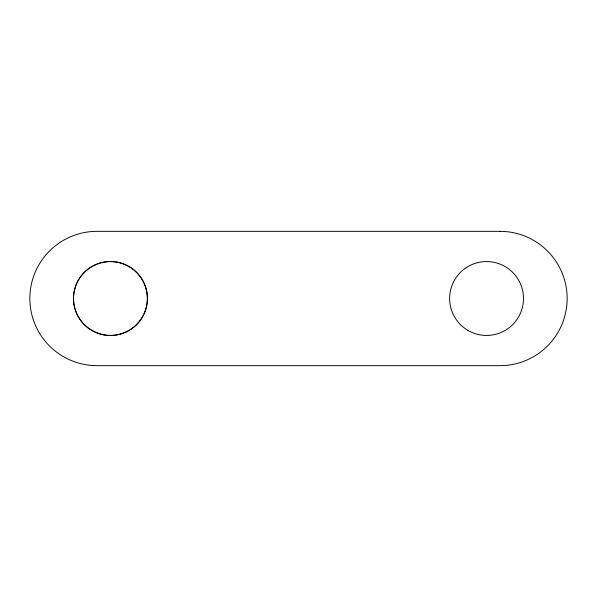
<?xml version="1.0" encoding="UTF-8"?>
<svg xmlns="http://www.w3.org/2000/svg" width="597" height="597" viewBox="0 0 597 597"><rect width="100%" height="100%" fill="white"/><g stroke="black" fill="none" stroke-linecap="round" stroke-linejoin="round"><path stroke-width="0.9" d="M499.987 231.337L97.013 231.337A67.162 67.162 0 0 0 29.85 298.5A67.162 67.162 0 0 0 97.013 365.662L499.987 365.662A67.162 67.162 0 0 0 567.15 298.5A67.162 67.162 0 0 0 499.987 231.337M468.085 330.492A36.939 36.939 0 0 0 523.494 298.5A36.939 36.939 0 0 0 468.085 266.508A36.939 36.939 0 0 0 468.085 330.492M91.975 330.492A36.939 36.939 0 0 0 147.384 298.5A36.939 36.939 0 0 0 91.975 266.508A36.939 36.939 0 0 0 91.975 330.492A36.939 36.939 0 0 0 147.384 298.5A36.939 36.939 0 0 0 91.975 266.508A36.939 36.939 0 0 0 91.975 330.492"/></g></svg>
